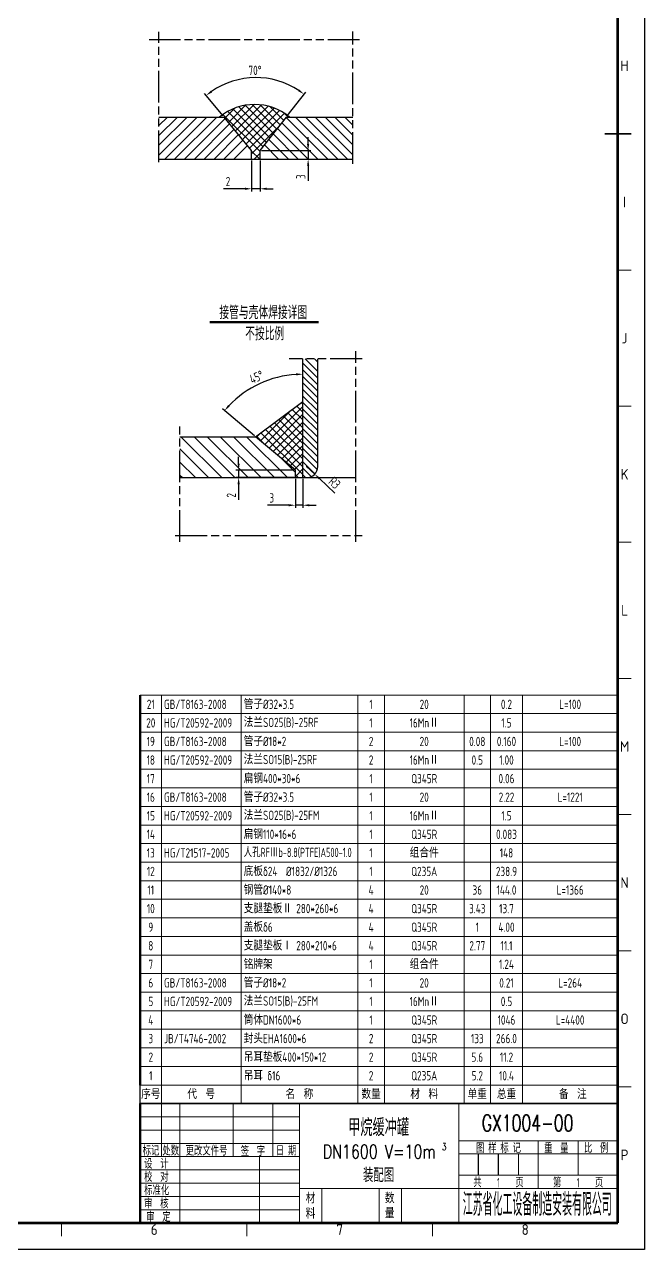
# Model space of a CAD drawing. Header units: millimetres. Extents: x 0 to 18099, y 0 to 10092.
# Drawn here: x 4325 to 7128, y 0 to 5541 of the extents above; entities that cross this region are included whole.
import ezdxf
from ezdxf.enums import TextEntityAlignment as Align

# ---------------------------------------------------------------- set-up
doc = ezdxf.new("R2010")
doc.units = ezdxf.units.MM
doc.header["$LTSCALE"] = 12
doc.linetypes.add('AM_ISO09W050', pattern=[22.5, 12, -1.5, 3, -1.5, 3, -1.5])
for name, color, linetype in [('1轮廓实线层', 7, 'Continuous'), ('2细线层', 4, 'Continuous'), ('6文字层', 3, 'Continuous'), ('CDR_DIM', 7, 'Continuous'), ('CDR_DWG1', 4, 'Continuous'), ('双点划线', 3, 'AM_ISO09W050')]:
    doc.layers.add(name, color=color, linetype=linetype)
doc.layers.add('AM_6', color=2, linetype='Continuous', lineweight=35)
doc.layers.add('AM_BOR', color=7, linetype='Continuous', lineweight=50)
doc.styles.add('ACISOTS', font='ISOCP.SHX')
doc.styles.add('HZCF', font='isocp.shx', dxfattribs={"width": 0.8, "bigfont": 'sanctum.shx'})
doc.styles.add('PC_TEXTSTYLE', font='isocp.shx', dxfattribs={"width": 0.8, "bigfont": 'hzfs.shx'})
doc.styles.get("Standard").update_dxf_attribs({"font": 'isocp.shx', "width": 0.8, "bigfont": 'sanctum.shx'})
doc.styles.add('THXuHaoStyle', font='romans.shx', dxfattribs={"width": 0.8, "bigfont": 'hzfs.shx'})
doc.dimstyles.new('12 AM_GB', dxfattribs={"dimscale": 12, "dimtxt": 3.5, "dimasz": 2.5, "dimexe": 1, "dimexo": 0.5, "dimgap": 1, "dimtad": 1, "dimdsep": 46, "dimtxsty": 'HZCF', "dimcen": 0, "dimclrd": 7, "dimclre": 7, "dimclrt": 2, "dimadec": 0, "dimazin": 2, "dimtp": 0.1, "dimtm": 0.1, "dimtfac": 0.71, "dimtmove": 0, "dimatfit": 3, "dimfxl": 0, "dimlwd": -1, "dimlwe": -1, "dimarcsym": 0})

# ---------------------------------------------------------------- blocks, each defined once
blk = doc.blocks.new('SANCTUM_V_A1')
at = {"layer": 'AM_BOR', "color": 1, "lineweight": 25}
for p, q in [((594, 841), (594, 0)), ((594, 0), (0, 0))]:
    blk.add_line(p, q, dxfattribs=at)
at = {"layer": 'AM_BOR', "color": 130, "lineweight": 80}
for p, q in [((584, 10), (584, 831)), ((25, 10), (584, 10))]:
    blk.add_line(p, q, dxfattribs=at)
at = {"layer": 'AM_BOR', "color": 2, "lineweight": 35}
for q in [(579, 420.5), (589, 420.5)]:
    blk.add_line((584, 420.5), q, dxfattribs=at)
at = {"layer": 'AM_BOR', "color": 1, "lineweight": 15}
for p, q in [((584, 420.5), (589, 420.5)), ((584, 369.1875), (589, 369.1875)), ((584, 317.875), (589, 317.875)), ((584, 266.5625), (589, 266.5625)), ((584, 215.25), (589, 215.25)), ((584, 163.9375), (589, 163.9375)), ((584, 112.625), (589, 112.625)), ((584, 61.3125), (589, 61.3125)), ((374.375, 10), (374.375, 5)), ((444.25, 10), (444.25, 5)), ((514.125, 10), (514.125, 5))]:
    blk.add_line(p, q, dxfattribs=at)
at = {"layer": 'AM_BOR', "color": 1, "lineweight": 25, "style": 'ACISOTS'}
for s, p in [('H', (586.5, 446.15625)), ('I', (586.5, 394.84375)), ('J', (586.5, 343.53125)), ('K', (586.5, 292.21875)), ('L', (586.5, 240.90625)), ('M', (586.5, 189.59375)), ('N', (586.5, 138.28125)), ('O', (586.5, 86.96875)), ('P', (586.5, 35.65625)), ('6', (409.3125, 7.5)), ('7', (479.1875, 7.5)), ('8', (549.0625, 7.5))]:
    blk.add_text(s, height=4, dxfattribs=at).set_placement(p, align=Align.MIDDLE)
at = {"layer": 'AM_BOR', "color": 2, "style": 'HZCF', "width": 0.75}
blk.add_attdef('DWG-NO.{10}', text='', height=5, rotation=180, dxfattribs=at).set_placement((50, 827.5), align=Align.MIDDLE_CENTER)
blk = doc.blocks.new('*D44')
at = {"color": 7}
for p, q in [((5352.1, 4926), (5352.1, 4785.8)), ((5389.9, 4926), (5389.9, 4785.8)), ((5322.1, 4797.8), (5225.1, 4797.8)), ((5389.9, 4797.8), (5352.1, 4797.8)), ((5419.9, 4797.8), (5449.9, 4797.8))]:
    blk.add_line(p, q, dxfattribs=at)
for points in [[(5322.1, 4802.8), (5322.1, 4792.8), (5352.1, 4797.8)], [(5419.9, 4802.8), (5419.9, 4792.8), (5389.9, 4797.8)]]:
    blk.add_solid(points, dxfattribs=at)
at = {"layer": 'Defpoints', "color": 0}
for p in [(5352.1, 4932), (5389.9, 4932), (5389.9, 4797.8)]:
    blk.add_point(p, dxfattribs=at)
at = {"color": 2, "insert": (5245.3, 4830.8), "char_height": 42, "attachment_point": 5, "style": 'HZCF'}
blk.add_mtext('2', dxfattribs=at)
blk = doc.blocks.new('*D45')
at = {"color": 7}
for p, q in [((5223.6, 5127.1), (5139.4, 5229.5)), ((5512.8, 5127.2), (5597.1, 5234.7))]:
    blk.add_line(p, q, dxfattribs=at)
blk.add_arc((5371.5, 4947.2), 353.5, 56.7383, 124.5472, dxfattribs=at)
for points in [[(5174, 5234.3), (5168, 5242.3), (5147, 5220.3)], [(5568.3, 5246.8), (5562.4, 5238.7), (5589.7, 5225.2)]]:
    blk.add_solid(points, dxfattribs=at)
at = {"layer": 'Defpoints', "color": 0}
for p in [(5446.6, 5292.6), (5227.4, 5122.5), (5509.1, 5122.5), (5352.1, 4970.7), (5389.9, 4970.7)]:
    blk.add_point(p, dxfattribs=at)
at = {"color": 2, "insert": (5367.1, 5333.6), "char_height": 42, "attachment_point": 5, "rotation": 0.6428, "style": 'HZCF'}
blk.add_mtext('70%%d', dxfattribs=at)
blk = doc.blocks.new('*D46')
at = {"color": 7}
for p, q in [((5607.4, 5000.7), (5607.4, 5030.7)), ((5395.9, 4970.7), (5619.4, 4970.7)), ((5395.9, 4932), (5619.4, 4932)), ((5607.4, 4970.7), (5607.4, 4932)), ((5607.4, 4902), (5607.4, 4833.2))]:
    blk.add_line(p, q, dxfattribs=at)
for points in [[(5602.4, 5000.7), (5612.4, 5000.7), (5607.4, 4970.7)], [(5602.4, 4902), (5612.4, 4902), (5607.4, 4932)]]:
    blk.add_solid(points, dxfattribs=at)
at = {"layer": 'Defpoints', "color": 0}
for p in [(5389.9, 4970.7), (5389.9, 4932), (5607.4, 4932)]:
    blk.add_point(p, dxfattribs=at)
at = {"color": 2, "insert": (5574.4, 4852.6), "char_height": 42, "attachment_point": 5, "rotation": 90, "style": 'HZCF'}
blk.add_mtext('3', dxfattribs=at)
blk = doc.blocks.new('*D47')
at = {"color": 7}
for p, q in [((5293.3, 3555.1), (5293.3, 3585.1)), ((5543.9, 3525.1), (5281.3, 3525.1)), ((5543.9, 3491.5), (5281.3, 3491.5)), ((5293.3, 3525.1), (5293.3, 3491.5)), ((5293.3, 3461.5), (5293.3, 3391.1))]:
    blk.add_line(p, q, dxfattribs=at)
for points in [[(5288.3, 3555.1), (5298.3, 3555.1), (5293.3, 3525.1)], [(5288.3, 3461.5), (5298.3, 3461.5), (5293.3, 3491.5)]]:
    blk.add_solid(points, dxfattribs=at)
at = {"layer": 'Defpoints', "color": 0}
for p in [(5293.3, 3491.5), (5549.9, 3525.1), (5549.9, 3491.5)]:
    blk.add_point(p, dxfattribs=at)
at = {"color": 2, "insert": (5260.3, 3411.3), "char_height": 42, "attachment_point": 5, "rotation": 90, "style": 'HZCF'}
blk.add_mtext('2', dxfattribs=at)
blk = doc.blocks.new('*D48')
at = {"color": 7}
for p, q in [((5549.9, 3485.5), (5549.9, 3354.5)), ((5583.5, 3485.5), (5583.5, 3354.5)), ((5519.9, 3366.5), (5423.6, 3366.5)), ((5583.5, 3366.5), (5549.9, 3366.5)), ((5613.5, 3366.5), (5643.5, 3366.5))]:
    blk.add_line(p, q, dxfattribs=at)
for points in [[(5519.9, 3371.5), (5519.9, 3361.5), (5549.9, 3366.5)], [(5613.5, 3371.5), (5613.5, 3361.5), (5583.5, 3366.5)]]:
    blk.add_solid(points, dxfattribs=at)
at = {"layer": 'Defpoints', "color": 0}
for p in [(5549.9, 3491.5), (5583.5, 3491.5), (5583.5, 3366.5)]:
    blk.add_point(p, dxfattribs=at)
at = {"color": 2, "insert": (5443, 3399.5), "char_height": 42, "attachment_point": 5, "style": 'HZCF'}
blk.add_mtext('3', dxfattribs=at)
blk = doc.blocks.new('*D49')
at = {"color": 7}
for p, q in [((5600.3, 3541.9), (5637, 3507.3)), ((5728.5, 3421.2), (5658.8, 3486.8))]:
    blk.add_line(p, q, dxfattribs=at)
blk.add_solid([(5662.2, 3490.4), (5655.4, 3483.1), (5637, 3507.3)], dxfattribs=at)
at = {"layer": 'Defpoints', "color": 0}
for p in [(5600.3, 3541.9), (5637, 3507.3)]:
    blk.add_point(p, dxfattribs=at)
at = {"color": 2, "insert": (5727.2, 3467.7), "char_height": 42, "attachment_point": 5, "rotation": 316.7424, "style": 'HZCF'}
blk.add_mtext('R3', dxfattribs=at)
blk = doc.blocks.new('*D50')
at = {"color": 7}
blk.add_line((5365.1, 3680.1), (5220, 3801.8), dxfattribs=at)
blk.add_arc((5583.5, 3496.9), 462.5, 93.7174, 136.2826, dxfattribs=at)
for points in [[(5553.3, 3963.3), (5553.6, 3953.4), (5583.5, 3959.3)], [(5252.9, 3813.1), (5245.5, 3819.8), (5229.2, 3794.1)]]:
    blk.add_solid(points, dxfattribs=at)
at = {"layer": 'Defpoints', "color": 0}
for p in [(5583.5, 4028.5), (5450.8, 3939.9), (5369.7, 3676.2), (5549.9, 3525.1), (5583.5, 3491.5)]:
    blk.add_point(p, dxfattribs=at)
at = {"color": 2, "insert": (5374.1, 3945.9), "char_height": 42, "attachment_point": 5, "rotation": 25, "style": 'HZCF'}
blk.add_mtext('45%%d', dxfattribs=at)

msp = doc.modelspace()

# ---------------------------------------------------------------- hatches: boundary and pattern name
at = {"layer": 'CDR_DIM'}
h = msp.add_hatch(dxfattribs=at)
h.set_pattern_fill('ANSI37', color=256, scale=200, style=0)
h.set_pattern_definition([(45, (1964.423, 3583.475), (-17.67767, 17.67767), []), (135, (1964.423, 3583.475), (-17.67767, -17.67767), [])])
h.paths.add_polyline_path([(5206.867, 5122.497), (5227.378, 5122.497), (5352.13, 4970.682), (5352.13, 4931.982), (5389.93, 4931.982), (5389.93, 4970.682), (5509.078, 5122.497), (5523.826, 5122.497, 0.35699064)])
h = msp.add_hatch(dxfattribs=at)
h.set_pattern_fill('ANSI37', color=256, scale=200, style=0)
h.set_pattern_definition([(45, (320.46, 2227.297), (-17.67767, 17.67767), []), (135, (320.46, 2227.297), (-17.67767, -17.67767), [])])
h.paths.add_polyline_path([(5583.467, 3835.736), (5369.723, 3676.213), (5549.867, 3525.054), (5549.867, 3491.454), (5583.467, 3491.454)])

# ---------------------------------------------------------------- linework, layer by layer
at = {"color": 0, "linetype": 'Continuous'}
for p, q in [((4932.956, 4950.137), (5105.316, 5122.497)), ((4932.956, 4994.685), (5060.768, 5122.497)), ((4932.956, 5039.232), (5016.22, 5122.497)), ((4932.956, 5083.78), (4971.672, 5122.497)), ((4959.349, 4931.982), (5149.863, 5122.497)), ((5003.897, 4931.982), (5194.411, 5122.497)), ((5048.444, 4931.982), (5230.468, 5114.006)), ((5696.509, 4931.982), (5508.255, 5120.236)), ((5741.057, 4931.982), (5550.542, 5122.497)), ((5785.604, 4931.982), (5595.09, 5122.497)), ((5810.108, 4952.027), (5639.638, 5122.497)), ((5810.108, 4996.574), (5684.185, 5122.497)), ((5810.108, 5041.122), (5728.733, 5122.497)), ((5810.108, 5085.67), (5773.281, 5122.497)), ((5092.992, 4931.982), (5252.696, 5091.686)), ((5137.54, 4931.982), (5272.79, 5067.233)), ((5182.087, 4931.982), (5292.884, 5042.779)), ((5562.866, 4931.982), (5448.956, 5045.892)), ((5607.414, 4931.982), (5468.545, 5070.851)), ((5651.961, 4931.982), (5488.134, 5095.81)), ((5226.635, 4931.982), (5312.979, 5018.326)), ((5271.183, 4931.982), (5333.073, 4993.873)), ((5473.77, 4931.982), (5409.779, 4995.973)), ((5518.318, 4931.982), (5429.368, 5020.933)), ((5583.467, 4008.662), (5650.667, 3941.462)), ((5593.306, 4028.521), (5650.667, 3971.161)), ((5635.696, 4028.521), (5650.667, 4013.55)), ((5583.467, 3978.964), (5650.667, 3911.764)), ((5583.467, 3949.265), (5650.667, 3882.065)), ((5583.467, 3919.567), (5650.667, 3852.367)), ((5583.467, 3889.868), (5650.667, 3822.668)), ((5583.467, 3860.17), (5650.667, 3792.97)), ((5583.467, 3830.471), (5650.667, 3763.271)), ((5583.467, 3800.773), (5650.667, 3733.573)), ((5583.467, 3771.074), (5650.667, 3703.874)), ((5583.467, 3741.376), (5650.667, 3674.176)), ((5032.302, 3676.213), (5217.061, 3491.454)), ((5091.699, 3676.213), (5276.458, 3491.454)), ((5151.096, 3676.213), (5335.855, 3491.454)), ((5210.493, 3676.213), (5395.252, 3491.454)), ((5269.89, 3676.213), (5454.649, 3491.454)), ((5329.287, 3676.213), (5514.046, 3491.454)), ((5583.467, 3711.677), (5650.667, 3644.477)), ((5583.467, 3681.979), (5650.667, 3614.779)), ((5028.068, 3621.05), (5157.664, 3491.454)), ((5583.467, 3652.28), (5650.667, 3585.08)), ((5583.467, 3622.582), (5650.667, 3555.382)), ((5028.068, 3561.653), (5098.267, 3491.454)), ((5487.565, 3577.332), (5549.867, 3515.03)), ((5583.467, 3592.883), (5648.641, 3527.709)), ((5583.467, 3563.185), (5638.099, 3508.553)), ((5028.068, 3502.256), (5038.87, 3491.454)), ((5583.467, 3533.486), (5621.026, 3495.928)), ((5583.467, 3503.788), (5595.801, 3491.454))]:
    msp.add_line(p, q, dxfattribs=at)
at = {"color": 4, "linetype": 'Continuous'}
for p, q in [((4932.956, 5122.497), (5227.378, 5122.497)), ((5352.13, 4970.682), (5227.378, 5122.497)), ((5389.93, 4970.682), (5509.078, 5122.497)), ((5509.078, 5122.497), (5810.108, 5122.497)), ((4932.956, 4931.982), (5352.13, 4931.982)), ((5352.13, 4931.982), (5352.13, 4970.682)), ((5352.13, 4931.982), (5810.108, 4931.982)), ((5389.93, 4931.982), (5389.93, 4970.682)), ((5583.467, 3491.454), (5583.467, 4028.521)), ((5650.667, 3541.854), (5650.667, 4028.521)), ((5028.068, 3676.213), (5369.723, 3676.213)), ((5549.867, 3525.054), (5369.723, 3676.213)), ((5028.068, 3491.454), (5549.867, 3491.454)), ((5549.867, 3491.454), (5549.867, 3525.054)), ((5583.467, 3491.454), (5600.267, 3491.454))]:
    msp.add_line(p, q, dxfattribs=at)
at = {"color": 7, "linetype": 'Continuous'}
for p, q in [((5484.351, 3728.97), (5484.471, 3729.074)), ((5598.755, 3541.854), (5601.779, 3541.854)), ((5600.267, 3543.366), (5600.267, 3540.342))]:
    msp.add_line(p, q, dxfattribs=at)
at = {"color": 2, "lineweight": 15}
for p, q in [((4848.117, 2507.986), (7008.117, 2507.986)), ((4848.117, 2423.986), (7008.117, 2423.986)), ((4848.117, 2339.986), (7008.117, 2339.986)), ((4848.117, 2255.986), (7008.117, 2255.986)), ((4848.117, 2171.986), (7008.117, 2171.986)), ((4848.117, 2087.986), (7008.117, 2087.986)), ((4848.117, 2003.986), (7008.117, 2003.986)), ((4848.117, 1919.986), (7008.117, 1919.986)), ((4848.117, 1835.986), (7008.117, 1835.986)), ((4848.117, 1751.986), (7008.117, 1751.986)), ((4848.117, 1667.986), (7008.117, 1667.986)), ((4848.117, 1583.986), (7008.117, 1583.986)), ((4848.117, 1499.986), (7008.117, 1499.986)), ((4848.117, 1415.986), (7008.117, 1415.986)), ((4848.117, 1331.986), (7008.117, 1331.986)), ((4848.117, 1247.986), (7008.117, 1247.986)), ((4848.117, 1163.986), (7008.117, 1163.986)), ((4848.117, 1079.986), (7008.117, 1079.986)), ((4848.117, 995.986), (7008.117, 995.986)), ((4848.117, 911.986), (7008.117, 911.986)), ((4848.117, 827.986), (7008.117, 827.986))]:
    msp.add_line(p, q, dxfattribs=at)
at = {"color": 130, "lineweight": 50}
for p, q in [((4848.117, 2423.986), (4848.117, 2507.986)), ((7008.117, 2423.986), (7008.117, 2507.986)), ((4848.117, 2339.986), (4848.117, 2423.986)), ((7008.117, 2339.986), (7008.117, 2423.986)), ((4848.117, 2255.986), (4848.117, 2339.986)), ((7008.117, 2255.986), (7008.117, 2339.986)), ((4848.117, 2171.986), (4848.117, 2255.986)), ((7008.117, 2171.986), (7008.117, 2255.986)), ((4848.117, 2087.986), (4848.117, 2171.986)), ((7008.117, 2087.986), (7008.117, 2171.986)), ((4848.117, 2003.986), (4848.117, 2087.986)), ((7008.117, 2003.986), (7008.117, 2087.986)), ((4848.117, 1919.986), (4848.117, 2003.986)), ((7008.117, 1919.986), (7008.117, 2003.986)), ((4848.117, 1835.986), (4848.117, 1919.986)), ((7008.117, 1835.986), (7008.117, 1919.986)), ((4848.117, 1751.986), (4848.117, 1835.986)), ((7008.117, 1751.986), (7008.117, 1835.986)), ((4848.117, 1667.986), (4848.117, 1751.986)), ((7008.117, 1667.986), (7008.117, 1751.986)), ((4848.117, 1583.986), (4848.117, 1667.986)), ((7008.117, 1583.986), (7008.117, 1667.986)), ((4848.117, 1499.986), (4848.117, 1583.986)), ((7008.117, 1499.986), (7008.117, 1583.986)), ((4848.117, 1415.986), (4848.117, 1499.986)), ((7008.117, 1415.986), (7008.117, 1499.986)), ((4848.117, 1331.986), (4848.117, 1415.986)), ((7008.117, 1331.986), (7008.117, 1415.986)), ((4848.117, 1247.986), (4848.117, 1331.986)), ((7008.117, 1247.986), (7008.117, 1331.986)), ((4848.117, 1163.986), (4848.117, 1247.986)), ((7008.117, 1163.986), (7008.117, 1247.986)), ((4848.117, 1079.986), (4848.117, 1163.986)), ((7008.117, 1079.986), (7008.117, 1163.986)), ((4848.117, 995.986), (4848.117, 1079.986)), ((7008.117, 995.986), (7008.117, 1079.986)), ((4848.117, 911.986), (4848.117, 995.986)), ((7008.117, 911.986), (7008.117, 995.986)), ((4848.117, 827.986), (4848.117, 911.986)), ((7008.117, 827.986), (7008.117, 911.986)), ((4848.117, 743.986), (4848.117, 827.986)), ((7008.117, 743.986), (7008.117, 827.986)), ((4848.057, 120), (4848.057, 659.986))]:
    msp.add_line(p, q, dxfattribs=at)
at = {"color": 50, "lineweight": 15}
for p, q in [((4944.117, 2423.986), (4944.117, 2507.986)), ((5304.117, 2423.986), (5304.117, 2507.986)), ((5832.117, 2423.986), (5832.117, 2507.986)), ((5952.117, 2423.986), (5952.117, 2507.986)), ((6312.117, 2423.986), (6312.117, 2507.986)), ((6432.117, 2423.986), (6432.117, 2507.986)), ((6576.117, 2423.986), (6576.117, 2507.986)), ((4944.117, 2339.986), (4944.117, 2423.986)), ((5304.117, 2339.986), (5304.117, 2423.986)), ((5832.117, 2339.986), (5832.117, 2423.986)), ((5952.117, 2339.986), (5952.117, 2423.986)), ((6312.117, 2339.986), (6312.117, 2423.986)), ((6432.117, 2339.986), (6432.117, 2423.986)), ((6576.117, 2339.986), (6576.117, 2423.986)), ((4944.117, 2255.986), (4944.117, 2339.986)), ((5304.117, 2255.986), (5304.117, 2339.986)), ((5832.117, 2255.986), (5832.117, 2339.986)), ((5952.117, 2255.986), (5952.117, 2339.986)), ((6312.117, 2255.986), (6312.117, 2339.986)), ((6432.117, 2255.986), (6432.117, 2339.986)), ((6576.117, 2255.986), (6576.117, 2339.986)), ((4944.117, 2171.986), (4944.117, 2255.986)), ((5304.117, 2171.986), (5304.117, 2255.986)), ((5832.117, 2171.986), (5832.117, 2255.986)), ((5952.117, 2171.986), (5952.117, 2255.986)), ((6312.117, 2171.986), (6312.117, 2255.986)), ((6432.117, 2171.986), (6432.117, 2255.986)), ((6576.117, 2171.986), (6576.117, 2255.986)), ((4944.117, 2087.986), (4944.117, 2171.986)), ((5304.117, 2087.986), (5304.117, 2171.986)), ((5832.117, 2087.986), (5832.117, 2171.986)), ((5952.117, 2087.986), (5952.117, 2171.986)), ((6312.117, 2087.986), (6312.117, 2171.986)), ((6432.117, 2087.986), (6432.117, 2171.986)), ((6576.117, 2087.986), (6576.117, 2171.986)), ((4944.117, 2003.986), (4944.117, 2087.986)), ((5304.117, 2003.986), (5304.117, 2087.986)), ((5832.117, 2003.986), (5832.117, 2087.986)), ((5952.117, 2003.986), (5952.117, 2087.986)), ((6312.117, 2003.986), (6312.117, 2087.986)), ((6432.117, 2003.986), (6432.117, 2087.986)), ((6576.117, 2003.986), (6576.117, 2087.986)), ((4944.117, 1919.986), (4944.117, 2003.986)), ((5304.117, 1919.986), (5304.117, 2003.986)), ((5832.117, 1919.986), (5832.117, 2003.986)), ((5952.117, 1919.986), (5952.117, 2003.986)), ((6312.117, 1919.986), (6312.117, 2003.986)), ((6432.117, 1919.986), (6432.117, 2003.986)), ((6576.117, 1919.986), (6576.117, 2003.986)), ((4944.117, 1835.986), (4944.117, 1919.986)), ((5304.117, 1835.986), (5304.117, 1919.986)), ((5832.117, 1835.986), (5832.117, 1919.986)), ((5952.117, 1835.986), (5952.117, 1919.986)), ((6312.117, 1835.986), (6312.117, 1919.986)), ((6432.117, 1835.986), (6432.117, 1919.986)), ((6576.117, 1835.986), (6576.117, 1919.986)), ((4944.117, 1751.986), (4944.117, 1835.986)), ((5304.117, 1751.986), (5304.117, 1835.986)), ((5832.117, 1751.986), (5832.117, 1835.986)), ((5952.117, 1751.986), (5952.117, 1835.986)), ((6312.117, 1751.986), (6312.117, 1835.986)), ((6432.117, 1751.986), (6432.117, 1835.986)), ((6576.117, 1751.986), (6576.117, 1835.986)), ((4944.117, 1667.986), (4944.117, 1751.986)), ((5304.117, 1667.986), (5304.117, 1751.986)), ((5832.117, 1667.986), (5832.117, 1751.986)), ((5952.117, 1667.986), (5952.117, 1751.986)), ((6312.117, 1667.986), (6312.117, 1751.986)), ((6432.117, 1667.986), (6432.117, 1751.986)), ((6576.117, 1667.986), (6576.117, 1751.986)), ((4944.117, 1583.986), (4944.117, 1667.986)), ((5304.117, 1583.986), (5304.117, 1667.986)), ((5832.117, 1583.986), (5832.117, 1667.986)), ((5952.117, 1583.986), (5952.117, 1667.986)), ((6312.117, 1583.986), (6312.117, 1667.986)), ((6432.117, 1583.986), (6432.117, 1667.986)), ((6576.117, 1583.986), (6576.117, 1667.986)), ((4944.117, 1499.986), (4944.117, 1583.986)), ((5304.117, 1499.986), (5304.117, 1583.986)), ((5832.117, 1499.986), (5832.117, 1583.986)), ((5952.117, 1499.986), (5952.117, 1583.986)), ((6312.117, 1499.986), (6312.117, 1583.986)), ((6432.117, 1499.986), (6432.117, 1583.986)), ((6576.117, 1499.986), (6576.117, 1583.986)), ((4944.117, 1415.986), (4944.117, 1499.986)), ((5304.117, 1415.986), (5304.117, 1499.986)), ((5832.117, 1415.986), (5832.117, 1499.986)), ((5952.117, 1415.986), (5952.117, 1499.986)), ((6312.117, 1415.986), (6312.117, 1499.986)), ((6432.117, 1415.986), (6432.117, 1499.986)), ((6576.117, 1415.986), (6576.117, 1499.986)), ((4944.117, 1331.986), (4944.117, 1415.986)), ((5304.117, 1331.986), (5304.117, 1415.986)), ((5832.117, 1331.986), (5832.117, 1415.986)), ((5952.117, 1331.986), (5952.117, 1415.986)), ((6312.117, 1331.986), (6312.117, 1415.986)), ((6432.117, 1331.986), (6432.117, 1415.986)), ((6576.117, 1331.986), (6576.117, 1415.986)), ((4944.117, 1247.986), (4944.117, 1331.986)), ((5304.117, 1247.986), (5304.117, 1331.986)), ((5832.117, 1247.986), (5832.117, 1331.986)), ((5952.117, 1247.986), (5952.117, 1331.986)), ((6312.117, 1247.986), (6312.117, 1331.986)), ((6432.117, 1247.986), (6432.117, 1331.986)), ((6576.117, 1247.986), (6576.117, 1331.986)), ((4944.117, 1163.986), (4944.117, 1247.986)), ((5304.117, 1163.986), (5304.117, 1247.986)), ((5832.117, 1163.986), (5832.117, 1247.986)), ((5952.117, 1163.986), (5952.117, 1247.986)), ((6312.117, 1163.986), (6312.117, 1247.986)), ((6432.117, 1163.986), (6432.117, 1247.986)), ((6576.117, 1163.986), (6576.117, 1247.986)), ((4944.117, 1079.986), (4944.117, 1163.986)), ((5304.117, 1079.986), (5304.117, 1163.986)), ((5832.117, 1079.986), (5832.117, 1163.986)), ((5952.117, 1079.986), (5952.117, 1163.986)), ((6312.117, 1079.986), (6312.117, 1163.986)), ((6432.117, 1079.986), (6432.117, 1163.986)), ((6576.117, 1079.986), (6576.117, 1163.986)), ((4944.117, 995.986), (4944.117, 1079.986)), ((5304.117, 995.986), (5304.117, 1079.986)), ((5832.117, 995.986), (5832.117, 1079.986)), ((5952.117, 995.986), (5952.117, 1079.986)), ((6312.117, 995.986), (6312.117, 1079.986)), ((6432.117, 995.986), (6432.117, 1079.986)), ((6576.117, 995.986), (6576.117, 1079.986)), ((4944.117, 911.986), (4944.117, 995.986)), ((5304.117, 911.986), (5304.117, 995.986)), ((5832.117, 911.986), (5832.117, 995.986)), ((5952.117, 911.986), (5952.117, 995.986)), ((6312.117, 911.986), (6312.117, 995.986)), ((6432.117, 911.986), (6432.117, 995.986)), ((6576.117, 911.986), (6576.117, 995.986)), ((4944.117, 827.986), (4944.117, 911.986)), ((5304.117, 827.986), (5304.117, 911.986)), ((5832.117, 827.986), (5832.117, 911.986)), ((5952.117, 827.986), (5952.117, 911.986)), ((6312.117, 827.986), (6312.117, 911.986)), ((6432.117, 827.986), (6432.117, 911.986)), ((6576.117, 827.986), (6576.117, 911.986)), ((4944.117, 743.986), (4944.117, 827.986)), ((5304.117, 743.986), (5304.117, 827.986)), ((5832.117, 743.986), (5832.117, 827.986)), ((5952.117, 743.986), (5952.117, 827.986)), ((6312.117, 743.986), (6312.117, 827.986)), ((6432.117, 743.986), (6432.117, 827.986)), ((6576.117, 743.986), (6576.117, 827.986)), ((4848.117, 743.986), (7008.117, 743.986)), ((4944.117, 659.986), (4944.117, 743.986)), ((5304.117, 659.986), (5304.117, 743.986)), ((5832.117, 659.986), (5832.117, 743.986)), ((5952.117, 659.986), (5952.117, 743.986)), ((6312.117, 659.986), (6312.117, 743.986)), ((6432.117, 659.986), (6432.117, 743.986)), ((6576.117, 659.986), (6576.117, 743.986)), ((4944.055, 419.992), (4944.055, 659.986)), ((5028.053, 359.994), (5028.053, 659.986)), ((5268.046, 419.992), (5268.046, 659.986)), ((5448.041, 419.992), (5448.041, 659.986)), ((5568.038, 120), (5568.038, 659.986)), ((6288.019, 120), (6288.019, 659.986)), ((4848.057, 599.987), (5568.038, 599.987)), ((4848.057, 539.989), (5568.038, 539.989)), ((4848.057, 479.99), (5568.038, 479.99)), ((6288.019, 491.99), (7008, 491.99)), ((6648.01, 275.996), (6648.01, 491.99)), ((6828.005, 335.994), (6828.005, 491.99)), ((4848.057, 419.992), (5568.038, 419.992)), ((5388.043, 120), (5388.043, 419.992)), ((6288.019, 431.992), (7008, 431.992)), ((6558.012, 335.994), (6558.012, 431.992)), ((4848.057, 359.994), (5568.038, 359.994)), ((5028.053, 120), (5028.053, 359.994)), ((6288.019, 335.994), (7008, 335.994)), ((4848.057, 299.995), (5568.038, 299.995)), ((4848.057, 239.997), (5568.038, 239.997)), ((5568.038, 275.996), (7008, 275.996)), ((5670.036, 120), (5670.036, 275.996)), ((5928.029, 120), (5928.029, 275.996)), ((6030.026, 120), (6030.026, 275.996)), ((4848.057, 179.998), (5568.038, 179.998))]:
    msp.add_line(p, q, dxfattribs=at)
at = {"color": 130}
for p, q in [((4848.117, 659.986), (4848.117, 743.986)), ((7008.117, 659.986), (7008.117, 743.986)), ((4848.117, 659.986), (7008.117, 659.986))]:
    msp.add_line(p, q, dxfattribs=at)
msp.add_line((4941.891, 659.986), (7008, 659.986))
at = {"color": 4, "linetype": 'Continuous'}
for centre, radius, start, end in [((5365.346, 4928.819), 250.253, 50.707822, 129.292178), ((5600.267, 3541.854), 50.4, 270, 0)]:
    msp.add_arc(centre, radius, start, end, dxfattribs=at)
at = {"layer": '1轮廓实线层'}
msp.add_line((4848.057, 120), (4848.057, 659.986), dxfattribs=at)
at = {"layer": '2细线层'}
msp.add_line((7008, 659.986), (4848.117, 659.986), dxfattribs=at)
at = {"layer": '2细线层', "color": 75}
for p, q in [((6378.017, 335.994), (6378.017, 431.992)), ((6468.014, 335.994), (6468.014, 431.992))]:
    msp.add_line(p, q, dxfattribs=at)
at = {"layer": 'AM_6', "color": 7, "lineweight": 50}
msp.add_line((5163.524, 4194.411), (5654.641, 4194.411), dxfattribs=at)
at = {"layer": 'CDR_DWG1'}
for p, q in [((5369.723, 3676.213), (5583.275, 3835.593)), ((5549.867, 3491.454), (5822.036, 3491.454))]:
    msp.add_line(p, q, dxfattribs=at)
at = {"layer": '双点划线'}
for p, q in [((4932.956, 4918.007), (4932.956, 5508.303)), ((5810.108, 4910.556), (5810.108, 5508.627)), ((5840.286, 5471.046), (4888.146, 5471.046)), ((5823.053, 3200.595), (5823.053, 4063.835)), ((5851.402, 4028.521), (5522.186, 4028.521)), ((5028.068, 3200.595), (5028.068, 3738.378)), ((5006.578, 3229.105), (5851.402, 3229.105))]:
    msp.add_line(p, q, dxfattribs=at)

# ---------------------------------------------------------------- block references
at = {"lineweight": 0, "xscale": 12, "yscale": 12, "zscale": 12}
msp.add_blockref('SANCTUM_V_A1', (0, 0), dxfattribs=at)

# ---------------------------------------------------------------- texts
at = {"color": 2, "lineweight": 15, "style": 'THXuHaoStyle'}
for s, height, width, p in [('甲烷缓冲罐', 78.5088, 0.7, (5925.955, 513.055)), ('DN1600 V=10m', 62.8071, 0.75, (5929.006, 411.295)), ('3', 31.404, 0.75, (6222.915, 450.042)), ('装配图', 62.807, 0.75, (5925.955, 304.946))]:
    msp.add_text(s, height=height, dxfattribs=dict(at, width=width)).set_placement(p, align=Align.CENTER)
at = {"color": 2, "lineweight": 15, "style": 'THXuHaoStyle', "width": 0.7}
msp.add_text('GX1004-00', height=73.7469, dxfattribs=at).set_placement((6392.667, 535.224))
at = {"char_height": 42, "style": 'HZCF'}
for s, insert, attachment_point in [('21', (4896.117, 2465.986), 5), ('GB/T8163-2008', (4956.117, 2465.986), 4), ('管子%%c32*3.5', (5316.117, 2465.986), 4), ('1', (5892.117, 2465.986), 5), ('20', (6132.117, 2465.986), 5), ('0.2', (6504.117, 2465.986), 5), ('L=100 ', (6792.117, 2465.986), 5), ('20', (4896.117, 2381.986), 5), ('HG/T20592-2009', (4956.117, 2381.986), 4), ('法兰SO25(B)-25RF', (5316.117, 2381.986), 4), ('1', (5892.117, 2381.986), 5), ('16MnⅡ', (6132.117, 2381.986), 5), ('1.5', (6504.117, 2381.986), 5), ('19', (4896.117, 2297.986), 5), ('GB/T8163-2008', (4956.117, 2297.986), 4), ('管子%%c18*2', (5316.117, 2297.986), 4), ('2', (5892.117, 2297.986), 5), ('20', (6132.117, 2297.986), 5), ('0.08', (6372.117, 2297.986), 5), ('0.160', (6504.117, 2297.986), 5), ('L=100 ', (6792.117, 2297.986), 5), ('18', (4896.117, 2213.986), 5), ('HG/T20592-2009', (4956.117, 2213.986), 4), ('法兰SO15(B)-25RF', (5316.117, 2213.986), 4), ('2', (5892.117, 2213.986), 5), ('16MnⅡ', (6132.117, 2213.986), 5), ('0.5', (6372.117, 2213.986), 5), ('1.00', (6504.117, 2213.986), 5), ('17', (4896.117, 2129.986), 5), ('扁钢400*30*6', (5316.117, 2129.986), 4), ('1', (5892.117, 2129.986), 5), ('Q345R', (6132.117, 2129.986), 5), ('0.06', (6504.117, 2129.986), 5), ('16', (4896.117, 2045.986), 5), ('GB/T8163-2008', (4956.117, 2045.986), 4), ('管子%%c32*3.5', (5316.117, 2045.986), 4), ('1', (5892.117, 2045.986), 5), ('20', (6132.117, 2045.986), 5), ('2.22', (6504.117, 2045.986), 5), ('L=1221 ', (6792.117, 2045.986), 5), ('15', (4896.117, 1961.986), 5), ('HG/T20592-2009', (4956.117, 1961.986), 4), ('法兰SO25(B)-25FM', (5316.117, 1961.986), 4), ('1', (5892.117, 1961.986), 5), ('16MnⅡ', (6132.117, 1961.986), 5), ('1.5', (6504.117, 1961.986), 5), ('14', (4896.117, 1877.986), 5), ('扁钢110*16*6', (5316.117, 1877.986), 4), ('1', (5892.117, 1877.986), 5), ('Q345R', (6132.117, 1877.986), 5), ('0.083', (6504.117, 1877.986), 5), ('13', (4896.117, 1793.986), 5), ('HG/T21517-2005', (4956.117, 1793.986), 4), ('{\\W0.7;人孔RFⅢb-8.8(PTFE)A500-1.0}', (5316.117, 1793.986), 4), ('1', (5892.117, 1793.986), 5), ('组合件', (6132.117, 1793.986), 5), ('148', (6504.117, 1793.986), 5), ('12', (4896.117, 1709.986), 5), ('底板δ24  %%c1832/%%c1326', (5316.117, 1709.986), 4), ('1', (5892.117, 1709.986), 5), ('Q235A', (6132.117, 1709.986), 5), ('238.9', (6504.117, 1709.986), 5), ('11', (4896.117, 1625.986), 5), ('钢管%%C140*8', (5316.117, 1625.986), 4), ('4', (5892.117, 1625.986), 5), ('20', (6132.117, 1625.986), 5), ('36', (6372.117, 1625.986), 5), ('144.0', (6504.117, 1625.986), 5), ('L=1366 ', (6792.117, 1625.986), 5), ('10', (4896.117, 1541.986), 5), ('支腿垫板Ⅱ 280*260*6', (5316.117, 1541.986), 4), ('4', (5892.117, 1541.986), 5), ('Q345R', (6132.117, 1541.986), 5), ('3.43', (6372.117, 1541.986), 5), ('13.7', (6504.117, 1541.986), 5), ('9', (4896.117, 1457.986), 5), ('盖板δ6', (5316.117, 1457.986), 4), ('4', (5892.117, 1457.986), 5), ('Q345R', (6132.117, 1457.986), 5), ('1', (6372.117, 1457.986), 5), ('4.00', (6504.117, 1457.986), 5), ('8', (4896.117, 1373.986), 5), ('支腿垫板Ⅰ 280*210*6', (5316.117, 1373.986), 4), ('4', (5892.117, 1373.986), 5), ('Q345R', (6132.117, 1373.986), 5), ('2.77', (6372.117, 1373.986), 5), ('11.1', (6504.117, 1373.986), 5), ('7', (4896.117, 1289.986), 5), ('铭牌架', (5316.117, 1289.986), 4), ('1', (5892.117, 1289.986), 5), ('组合件', (6132.117, 1289.986), 5), ('1.24', (6504.117, 1289.986), 5), ('6', (4896.117, 1205.986), 5), ('GB/T8163-2008', (4956.117, 1205.986), 4), ('管子%%c18*2', (5316.117, 1205.986), 4), ('1', (5892.117, 1205.986), 5), ('20', (6132.117, 1205.986), 5), ('0.21', (6504.117, 1205.986), 5), ('L=264 ', (6792.117, 1205.986), 5), ('5', (4896.117, 1121.986), 5), ('HG/T20592-2009', (4956.117, 1121.986), 4), ('法兰SO15(B)-25FM', (5316.117, 1121.986), 4), ('1', (5892.117, 1121.986), 5), ('16MnⅡ', (6132.117, 1121.986), 5), ('0.5', (6504.117, 1121.986), 5), ('4', (4896.117, 1037.986), 5), ('筒体DN1600*6', (5316.117, 1037.986), 4), ('1', (5892.117, 1037.986), 5), ('Q345R', (6132.117, 1037.986), 5), ('1046', (6504.117, 1037.986), 5), ('L=4400 ', (6792.117, 1037.986), 5), ('3', (4896.117, 953.986), 5), ('JB/T4746-2002', (4956.117, 953.986), 4), ('封头EHA1600*6', (5316.117, 953.986), 4), ('2', (5892.117, 953.986), 5), ('Q345R', (6132.117, 953.986), 5), ('133', (6372.117, 953.986), 5), ('266.0', (6504.117, 953.986), 5), ('2', (4896.117, 869.986), 5), ('吊耳垫板400*150*12', (5316.117, 869.986), 4), ('2', (5892.117, 869.986), 5), ('Q345R', (6132.117, 869.986), 5), ('5.6', (6372.117, 869.986), 5), ('11.2', (6504.117, 869.986), 5), ('1', (4896.117, 785.986), 5), ('吊耳 δ16', (5316.117, 785.986), 4), ('2', (5892.117, 785.986), 5), ('Q235A', (6132.117, 785.986), 5), ('5.2', (6372.117, 785.986), 5), ('10.4', (6504.117, 785.986), 5)]:
    msp.add_mtext(s, dxfattribs=dict(at, insert=insert, attachment_point=attachment_point))
at = {"char_height": 42, "attachment_point": 5, "style": 'HZCF'}
for s, insert, width in [('{\\C3;序号}', (4896.117, 701.986), 96), ('{\\C3;代  号}', (5124.117, 701.986), 360), ('{\\C3;名  称}', (5568.117, 701.986), 360), ('{\\C3;数量}', (5892.117, 701.986), 360), ('{\\C3;材  料}', (6132.117, 701.986), 360), ('{\\C3;单重}', (6372.117, 701.986), 360), ('{\\C3;总重}', (6504.117, 701.986), 360), ('{\\C3;备  注}', (6804.117, 701.986), 360)]:
    msp.add_mtext(s, dxfattribs=dict(at, insert=insert, width=width))
at = {"layer": '6文字层', "style": 'PC_TEXTSTYLE'}
for s, height, width, p in [('标记', 41.9989, 0.667, (4897.053, 449.991)), ('处数', 41.9989, 0.667, (4986.054, 449.991)), (' 更改文件号 ', 41.9989, 0.667, (5148.049, 449.991)), (' 签  字 ', 41.9989, 0.667, (5357.932, 448.452)), (' 日 期 ', 41.9989, 0.667, (5508.04, 449.991)), (' 图 样 标 记 ', 41.9989, 0.667, (6468.014, 461.991)), ('重  量 ', 41.9989, 0.667, (6738.007, 461.991)), ('比  例 ', 41.9989, 0.667, (6918.002, 461.991)), ('共    1    页', 41.99889, 0.667, (6468.014, 305.995)), ('第    1    页', 41.99889, 0.667, (6828.005, 305.995)), ('材', 47.999, 0.8, (5618.369, 235.426)), ('数', 47.999, 0.8, (5976.15, 235.426)), ('审  定 ', 41.9989, 0.667, (4939.203, 150.499)), ('料', 47.999, 0.8, (5618.369, 166.013)), ('量', 47.999, 0.8, (5976.15, 166.013))]:
    msp.add_text(s, height=height, dxfattribs=dict(at, width=width)).set_placement(p, align=Align.MIDDLE)
at = {"layer": '6文字层', "style": 'PC_TEXTSTYLE', "width": 0.667}
for s, p in [('设  计 ', (4866.057, 365.993)), ('校  对 ', (4866.057, 305.995)), ('标准化', (4866.057, 245.997)), ('审  核 ', (4866.057, 185.998))]:
    msp.add_text(s, height=41.9989, dxfattribs=at).set_placement(p)
at = {"layer": 'AM_6', "color": 7, "lineweight": 50, "width": 0.7}
for s, p in [('接管与壳体焊接详图', (5206.302, 4208.1)), ('不按比例', (5322.785, 4112.395))]:
    msp.add_text(s, height=60, dxfattribs=at).set_placement(p)
at = {"layer": 'AM_6', "color": 30, "lineweight": 70, "insert": (6306.434, 254.511), "char_height": 102.06, "width": 2128.02244, "attachment_point": 1}
msp.add_mtext('{\\W0.4;江苏省化工设备制造安装有限公司}', dxfattribs=at)

# ---------------------------------------------------------------- dimensions: what is measured, and where the dimension line sits
for base, line1, line2, text, picture, middle in [((5446.648, 5292.558), ((5389.93, 4970.682), (5509.078, 5122.497)), ((5352.13, 4970.682), (5227.378, 5122.497)), '70%%d', '*D45', (5367.128, 5333.622)), ((5450.832, 3939.893), ((5583.467, 3491.454), (5583.467, 4028.521)), ((5549.867, 3525.054), (5369.723, 3676.213)), '45%%d', '*D50', (5374.076, 3945.901))]:
    dim = msp.add_angular_dim_2l(base=base, line1=line1, line2=line2, text=text, dimstyle='12 AM_GB')
    dim.commit()
    dim.dimension.update_dxf_attribs({"geometry": picture, "text_midpoint": middle})
for base, p1, p2, text, picture, middle in [((5607.414, 4931.982), (5389.93, 4970.682), (5389.93, 4931.982), '3', '*D46', (5574.414, 4852.566)), ((5293.293, 3491.454), (5549.867, 3525.054), (5549.867, 3491.454), '2', '*D47', (5260.289, 3411.298))]:
    dim = msp.add_linear_dim(base=base, p1=p1, p2=p2, angle=90, text=text, dimstyle='12 AM_GB')
    dim.commit()
    dim.dimension.update_dxf_attribs({"geometry": picture, "text_midpoint": middle})
for base, p1, p2, text, picture, middle in [((5389.93, 4797.783), (5352.13, 4931.982), (5389.93, 4931.982), '2', '*D44', (5245.256, 4797.783)), ((5583.467, 3366.474), (5549.867, 3491.454), (5583.467, 3491.454), '3', '*D48', (5442.993, 3366.474))]:
    dim = msp.add_linear_dim(base=base, p1=p1, p2=p2, text=text, dimstyle='12 AM_GB')
    dim.commit()
    dim.dimension.update_dxf_attribs({"geometry": picture, "text_midpoint": middle, "dimtype": 160})
dim = msp.add_radius_dim(center=(5600.267, 3541.854), mpoint=(5636.972, 3507.316), text='R3', dimstyle='12 AM_GB')
dim.commit()
dim.dimension.update_dxf_attribs({"geometry": '*D49', "text_midpoint": (5727.212, 3467.717)})

doc.saveas('drawing.dxf')
